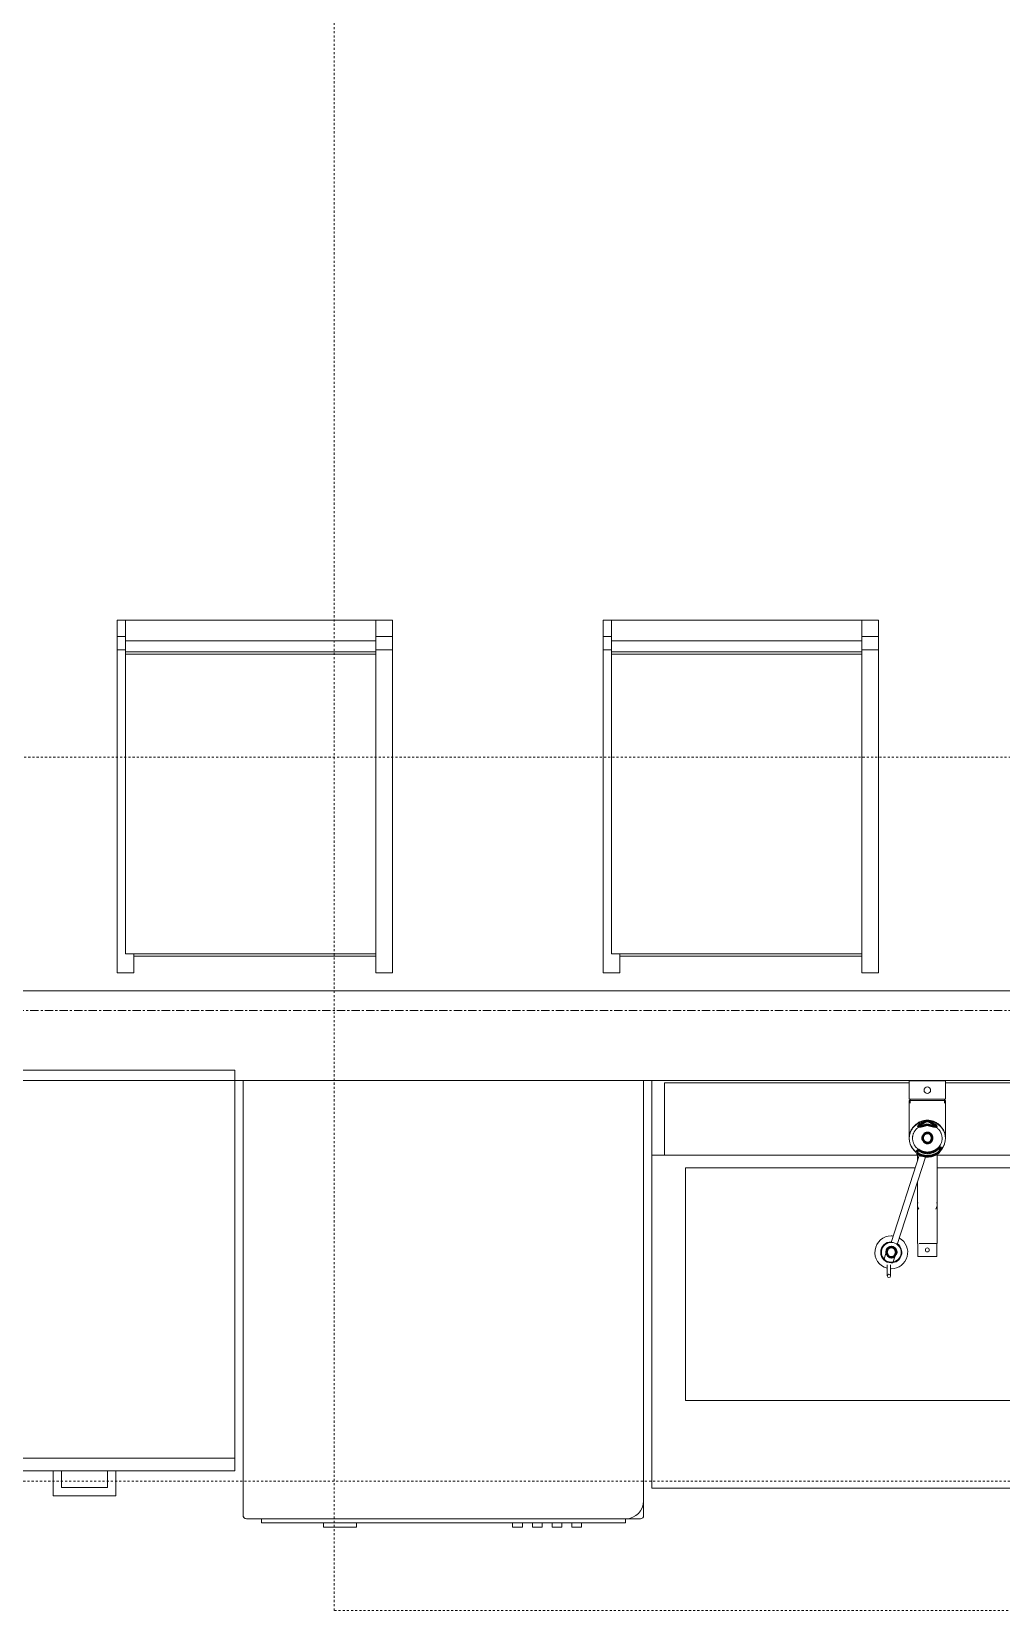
# Model space of a CAD drawing. Header units: inches. Extents: x -4217 to -1814, y 9706 to 12425.
# Drawn here: x -2750.9 to -2692.8, y 11811.2 to 11905.8 of the extents above; entities that cross this region are included whole.
import ezdxf

# ---------------------------------------------------------------- set-up
doc = ezdxf.new("R2010")
doc.units = ezdxf.units.IN
doc.header["$MEASUREMENT"] = 0
for name, pattern in [('Aligning Line 1_8_', [0.25, 0.125, -0.125]), ('Dash', [0.25, 0.125, -0.125]), ('Grid Line 1_2_', [0.875, 0.5, -0.125, 0.125, -0.125])]:
    doc.linetypes.add(name, pattern=pattern)
for name, color, linetype, lineweight in [('A-GENM-2', 250, 'Continuous', 9), ('A-GENM-3', 10, 'Continuous', 50), ('A-WALL-4', 50, 'Continuous', 13), ('G-ANNO-SYMB-1', 147, 'Aligning Line 1_8_', 9), ('I-FURN-1', 250, 'Continuous', 9), ('P-SANR-FIXT-2', 250, 'Continuous', 9), ('Q-CASE-3', 250, 'Continuous', 9), ('Q-CASE-HDLN-1', 250, 'Dash', 9), ('Q-SPCQ-1', 250, 'Continuous', 9), ('S-GRID-1', 1, 'Grid Line 1_2_', 9)]:
    doc.layers.add(name, color=color, linetype=linetype, lineweight=lineweight)

msp = doc.modelspace()

# ---------------------------------------------------------------- linework, layer by layer
at = {"layer": 'A-GENM-2'}
for p, q in [((-2698.28141, 11842.97616), (-2698.28141, 11841.87322)), ((-2698.28141, 11842.97616), (-2696.11606, 11842.97616)), ((-2696.11606, 11841.87322), (-2696.11606, 11842.97616)), ((-2696.11606, 11841.87322), (-2698.28141, 11841.87322)), ((-2698.28141, 11841.79506), (-2698.28141, 11839.53128)), ((-2698.28141, 11841.79506), (-2696.11606, 11841.79506)), ((-2698.22236, 11841.87322), (-2698.22236, 11841.63272)), ((-2696.17511, 11841.63272), (-2696.17511, 11841.87322)), ((-2696.11606, 11839.53128), (-2696.11606, 11841.79506)), ((-2697.66078, 11838.56081), (-2699.37397, 11833.28816)), ((-2697.78929, 11838.63142), (-2697.78929, 11838.16531)), ((-2696.60819, 11833.23207), (-2696.60819, 11838.63142)), ((-2699.00021, 11833.16442), (-2697.27981, 11838.45928)), ((-2697.78929, 11836.89951), (-2697.78929, 11833.23207)), ((-2697.78929, 11835.55648), (-2697.78929, 11834.63935)), ((-2696.60819, 11834.63935), (-2696.60819, 11835.55648)), ((-2697.76917, 11833.23207), (-2697.78929, 11833.23207)), ((-2697.7696, 11833.23207), (-2697.7696, 11832.44467)), ((-2697.61632, 11833.23207), (-2697.69555, 11833.23207)), ((-2697.49401, 11833.23207), (-2697.60369, 11833.23207)), ((-2697.35158, 11833.23207), (-2697.48471, 11833.23207)), ((-2697.48417, 11833.23207), (-2697.35182, 11833.23207)), ((-2697.05087, 11833.23207), (-2697.3466, 11833.23207)), ((-2697.34649, 11833.23207), (-2697.05099, 11833.23207)), ((-2696.91276, 11833.23207), (-2697.04589, 11833.23207)), ((-2697.04565, 11833.23207), (-2696.9133, 11833.23207)), ((-2696.79378, 11833.23207), (-2696.90346, 11833.23207)), ((-2696.70192, 11833.23207), (-2696.78115, 11833.23207)), ((-2696.60819, 11833.23207), (-2696.6873, 11833.23207)), ((-2696.62787, 11832.44467), (-2696.62787, 11833.23207)), ((-2699.79093, 11832.29778), (-2699.65864, 11832.71693)), ((-2699.65864, 11832.71693), (-2699.60673, 11832.70054)), ((-2699.59669, 11831.95269), (-2699.59669, 11831.28756)), ((-2699.39984, 11831.28756), (-2699.39984, 11831.95269)), ((-2699.1085, 11832.5433), (-2699.24188, 11832.12067)), ((-2696.62787, 11832.44467), (-2697.7696, 11832.44467))]:
    msp.add_line(p, q, dxfattribs=at)
at = {"layer": 'A-GENM-2', "flags": 128}
for points in [[(-2697.19874, 11840.56033), (-2697.24182, 11840.55952), (-2697.28483, 11840.55708), (-2697.32771, 11840.55301), (-2697.37039, 11840.54732), (-2697.4128, 11840.54002), (-2697.45488, 11840.53113), (-2697.49656, 11840.52064), (-2697.53778, 11840.50859), (-2697.57846, 11840.49498), (-2697.61856, 11840.47984), (-2697.65799, 11840.46319), (-2697.69671, 11840.44505), (-2697.73465, 11840.42545), (-2697.77175, 11840.40443), (-2697.80795, 11840.382), (-2697.84319, 11840.35822), (-2697.87741, 11840.3331), (-2697.91057, 11840.30669), (-2697.9426, 11840.27904), (-2697.97345, 11840.25018), (-2698.00308, 11840.22016), (-2698.03144, 11840.18902), (-2698.05847, 11840.15681), (-2698.08413, 11840.12358), (-2698.10838, 11840.0894), (-2698.13118, 11840.0543), (-2698.15249, 11840.01834), (-2698.17227, 11839.98159), (-2698.1905, 11839.9441), (-2698.20713, 11839.90593), (-2698.22214, 11839.86715), (-2698.2355, 11839.82781), (-2698.2472, 11839.78798), (-2698.2572, 11839.74773), (-2698.26549, 11839.70712), (-2698.27207, 11839.66622), (-2698.27691, 11839.6251), (-2698.28, 11839.58382), (-2698.28135, 11839.54245), (-2698.28141, 11839.53128)], [(-2697.19874, 11840.61396), (-2697.24203, 11840.61309), (-2697.28526, 11840.61049), (-2697.32835, 11840.60617), (-2697.37123, 11840.60013), (-2697.41383, 11840.59238), (-2697.45609, 11840.58293), (-2697.49794, 11840.57179), (-2697.53931, 11840.559), (-2697.58014, 11840.54455), (-2697.62035, 11840.52849), (-2697.65989, 11840.51083), (-2697.69869, 11840.49161), (-2697.7367, 11840.47085), (-2697.77384, 11840.44858), (-2697.81006, 11840.42485), (-2697.84531, 11840.39969), (-2697.87952, 11840.37314), (-2697.91264, 11840.34524), (-2697.94462, 11840.31604), (-2697.9754, 11840.28559), (-2698.00494, 11840.25393), (-2698.0332, 11840.22111), (-2698.06012, 11840.18719), (-2698.08566, 11840.15222), (-2698.10978, 11840.11625), (-2698.13244, 11840.07935), (-2698.15361, 11840.04158), (-2698.17325, 11840.00298), (-2698.19134, 11839.96364), (-2698.20783, 11839.9236), (-2698.22272, 11839.88293), (-2698.23596, 11839.8417)], [(-2697.84531, 11840.39969), (-2697.87952, 11840.37314), (-2697.91264, 11840.34524), (-2697.94462, 11840.31604), (-2697.9754, 11840.28559), (-2698.00494, 11840.25393), (-2698.0332, 11840.22111), (-2698.06012, 11840.18719), (-2698.08566, 11840.15222), (-2698.10978, 11840.11625), (-2698.13244, 11840.07935), (-2698.15361, 11840.04158), (-2698.17325, 11840.00298), (-2698.19134, 11839.96364), (-2698.20783, 11839.9236)], [(-2697.84531, 11840.39969), (-2697.87952, 11840.37314), (-2697.91264, 11840.34524), (-2697.94462, 11840.31604), (-2697.9754, 11840.28559), (-2698.00494, 11840.25393), (-2698.0332, 11840.22111), (-2698.06012, 11840.18719), (-2698.08566, 11840.15222), (-2698.10978, 11840.11625), (-2698.13244, 11840.07935), (-2698.15361, 11840.04158), (-2698.17325, 11840.00298), (-2698.19134, 11839.96364), (-2698.20783, 11839.9236)], [(-2697.84531, 11840.39969), (-2697.87952, 11840.37314), (-2697.91264, 11840.34524), (-2697.94462, 11840.31604), (-2697.9754, 11840.28559), (-2698.00494, 11840.25393), (-2698.0332, 11840.22111), (-2698.06012, 11840.18719), (-2698.08566, 11840.15222), (-2698.10978, 11840.11625), (-2698.13244, 11840.07935), (-2698.15361, 11840.04158), (-2698.17325, 11840.00298), (-2698.19134, 11839.96364), (-2698.20783, 11839.9236)], [(-2697.84531, 11840.39969), (-2697.87952, 11840.37314), (-2697.91264, 11840.34524), (-2697.94462, 11840.31604), (-2697.9754, 11840.28559), (-2698.00494, 11840.25393), (-2698.0332, 11840.22111), (-2698.06012, 11840.18719), (-2698.08566, 11840.15222), (-2698.10978, 11840.11625), (-2698.13244, 11840.07935), (-2698.15361, 11840.04158), (-2698.17325, 11840.00298), (-2698.19134, 11839.96364), (-2698.20783, 11839.9236)], [(-2697.84531, 11840.39969), (-2697.87952, 11840.37314), (-2697.91264, 11840.34524), (-2697.94462, 11840.31604), (-2697.9754, 11840.28559), (-2698.00494, 11840.25393), (-2698.0332, 11840.22111), (-2698.06012, 11840.18719), (-2698.08566, 11840.15222), (-2698.10978, 11840.11625), (-2698.13244, 11840.07935), (-2698.15361, 11840.04158), (-2698.17325, 11840.00298), (-2698.19134, 11839.96364), (-2698.20783, 11839.9236)], [(-2697.19874, 11840.61396), (-2697.24203, 11840.61309), (-2697.28526, 11840.61049), (-2697.32835, 11840.60617), (-2697.37123, 11840.60013), (-2697.41383, 11840.59238), (-2697.45609, 11840.58293), (-2697.49794, 11840.57179), (-2697.53931, 11840.559), (-2697.58014, 11840.54455), (-2697.62035, 11840.52849), (-2697.65989, 11840.51083), (-2697.69869, 11840.49161), (-2697.7367, 11840.47085), (-2697.77384, 11840.44858), (-2697.81006, 11840.42485)], [(-2697.19874, 11840.61396), (-2697.24203, 11840.61309), (-2697.28526, 11840.61049), (-2697.32835, 11840.60617), (-2697.37123, 11840.60013), (-2697.41383, 11840.59238), (-2697.45609, 11840.58293), (-2697.49794, 11840.57179), (-2697.53931, 11840.559), (-2697.58014, 11840.54455), (-2697.62035, 11840.52849), (-2697.65989, 11840.51083), (-2697.69869, 11840.49161), (-2697.7367, 11840.47085), (-2697.77384, 11840.44858), (-2697.81006, 11840.42485)], [(-2697.19874, 11840.61396), (-2697.24203, 11840.61309), (-2697.28526, 11840.61049), (-2697.32835, 11840.60617), (-2697.37123, 11840.60013), (-2697.41383, 11840.59238), (-2697.45609, 11840.58293), (-2697.49794, 11840.57179), (-2697.53931, 11840.559), (-2697.58014, 11840.54455), (-2697.62035, 11840.52849), (-2697.65989, 11840.51083), (-2697.69869, 11840.49161), (-2697.7367, 11840.47085), (-2697.77384, 11840.44858), (-2697.81006, 11840.42485)], [(-2697.19874, 11840.61396), (-2697.24203, 11840.61309), (-2697.28526, 11840.61049), (-2697.32835, 11840.60617), (-2697.37123, 11840.60013), (-2697.41383, 11840.59238), (-2697.45609, 11840.58293), (-2697.49794, 11840.57179), (-2697.53931, 11840.559), (-2697.58014, 11840.54455), (-2697.62035, 11840.52849), (-2697.65989, 11840.51083), (-2697.69869, 11840.49161), (-2697.7367, 11840.47085), (-2697.77384, 11840.44858), (-2697.81006, 11840.42485)], [(-2697.19874, 11840.61396), (-2697.24203, 11840.61309), (-2697.28526, 11840.61049), (-2697.32835, 11840.60617), (-2697.37123, 11840.60013), (-2697.41383, 11840.59238), (-2697.45609, 11840.58293), (-2697.49794, 11840.57179), (-2697.53931, 11840.559), (-2697.58014, 11840.54455), (-2697.62035, 11840.52849), (-2697.65989, 11840.51083), (-2697.69869, 11840.49161), (-2697.7367, 11840.47085), (-2697.77384, 11840.44858), (-2697.81006, 11840.42485)], [(-2696.1674, 11839.86074), (-2696.1814, 11839.90172), (-2696.19703, 11839.9421), (-2696.21426, 11839.98183), (-2696.23307, 11840.02084), (-2696.25342, 11840.05907), (-2696.27528, 11840.09645), (-2696.29862, 11840.13292), (-2696.3234, 11840.16844), (-2696.34958, 11840.20293), (-2696.37711, 11840.23635), (-2696.40597, 11840.26864), (-2696.43609, 11840.29976), (-2696.46743, 11840.32964), (-2696.49994, 11840.35825), (-2696.53357, 11840.38553), (-2696.56826, 11840.41144), (-2696.60396, 11840.43595), (-2696.64062, 11840.45901), (-2696.67816, 11840.48059), (-2696.71654, 11840.50065), (-2696.75569, 11840.51916), (-2696.79555, 11840.53608), (-2696.83605, 11840.5514), (-2696.87714, 11840.56509), (-2696.91874, 11840.57712), (-2696.96078, 11840.58748), (-2697.00321, 11840.59616), (-2697.04595, 11840.60312), (-2697.08893, 11840.60837), (-2697.13209, 11840.6119), (-2697.17536, 11840.6137), (-2697.19874, 11840.61396)], [(-2696.56826, 11840.41144), (-2696.60396, 11840.43595), (-2696.64062, 11840.45901), (-2696.67816, 11840.48059), (-2696.71654, 11840.50065), (-2696.75569, 11840.51916), (-2696.79555, 11840.53608), (-2696.83605, 11840.5514), (-2696.87714, 11840.56509), (-2696.91874, 11840.57712), (-2696.96078, 11840.58748), (-2697.00321, 11840.59616), (-2697.04595, 11840.60312), (-2697.08893, 11840.60837), (-2697.13209, 11840.6119), (-2697.17536, 11840.6137), (-2697.19874, 11840.61396)], [(-2696.56826, 11840.41144), (-2696.60396, 11840.43595), (-2696.64062, 11840.45901), (-2696.67816, 11840.48059), (-2696.71654, 11840.50065), (-2696.75569, 11840.51916), (-2696.79555, 11840.53608), (-2696.83605, 11840.5514), (-2696.87714, 11840.56509), (-2696.91874, 11840.57712), (-2696.96078, 11840.58748), (-2697.00321, 11840.59616), (-2697.04595, 11840.60312), (-2697.08893, 11840.60837), (-2697.13209, 11840.6119), (-2697.17536, 11840.6137), (-2697.19874, 11840.61396)], [(-2696.56826, 11840.41144), (-2696.60396, 11840.43595), (-2696.64062, 11840.45901), (-2696.67816, 11840.48059), (-2696.71654, 11840.50065), (-2696.75569, 11840.51916), (-2696.79555, 11840.53608), (-2696.83605, 11840.5514), (-2696.87714, 11840.56509), (-2696.91874, 11840.57712), (-2696.96078, 11840.58748), (-2697.00321, 11840.59616), (-2697.04595, 11840.60312), (-2697.08893, 11840.60837), (-2697.13209, 11840.6119), (-2697.17536, 11840.6137), (-2697.19874, 11840.61396)], [(-2696.56826, 11840.41144), (-2696.60396, 11840.43595), (-2696.64062, 11840.45901), (-2696.67816, 11840.48059), (-2696.71654, 11840.50065), (-2696.75569, 11840.51916), (-2696.79555, 11840.53608), (-2696.83605, 11840.5514), (-2696.87714, 11840.56509), (-2696.91874, 11840.57712), (-2696.96078, 11840.58748), (-2697.00321, 11840.59616), (-2697.04595, 11840.60312), (-2697.08893, 11840.60837), (-2697.13209, 11840.6119), (-2697.17536, 11840.6137), (-2697.19874, 11840.61396)], [(-2696.56826, 11840.41144), (-2696.60396, 11840.43595), (-2696.64062, 11840.45901), (-2696.67816, 11840.48059), (-2696.71654, 11840.50065), (-2696.75569, 11840.51916), (-2696.79555, 11840.53608), (-2696.83605, 11840.5514), (-2696.87714, 11840.56509), (-2696.91874, 11840.57712), (-2696.96078, 11840.58748), (-2697.00321, 11840.59616), (-2697.04595, 11840.60312), (-2697.08893, 11840.60837), (-2697.13209, 11840.6119), (-2697.17536, 11840.6137), (-2697.19874, 11840.61396)], [(-2696.11606, 11839.53128), (-2696.11693, 11839.57266), (-2696.11956, 11839.61397), (-2696.12393, 11839.65514), (-2696.13003, 11839.69611), (-2696.13787, 11839.7368), (-2696.14741, 11839.77715), (-2696.15865, 11839.8171), (-2696.17156, 11839.85658), (-2696.18613, 11839.89552), (-2696.20233, 11839.93386), (-2696.22013, 11839.97154), (-2696.23949, 11840.0085), (-2696.26039, 11840.04467), (-2696.28279, 11840.08001), (-2696.30666, 11840.11445), (-2696.33194, 11840.14794), (-2696.35861, 11840.18043), (-2696.38661, 11840.21186), (-2696.4159, 11840.24219), (-2696.44643, 11840.27137), (-2696.47815, 11840.29935), (-2696.51101, 11840.3261), (-2696.54495, 11840.35157), (-2696.57992, 11840.37572), (-2696.61586, 11840.39851), (-2696.65272, 11840.41992), (-2696.69044, 11840.4399), (-2696.72896, 11840.45844), (-2696.7682, 11840.47549), (-2696.80813, 11840.49104), (-2696.84866, 11840.50507), (-2696.88974, 11840.51754), (-2696.9313, 11840.52845), (-2696.97328, 11840.53778), (-2697.0156, 11840.54551), (-2697.05822, 11840.55163), (-2697.10105, 11840.55614), (-2697.14404, 11840.55902), (-2697.18711, 11840.56027), (-2697.19874, 11840.56033)], [(-2696.1814, 11839.90172), (-2696.19703, 11839.9421), (-2696.21426, 11839.98183), (-2696.23307, 11840.02084), (-2696.25342, 11840.05907), (-2696.27528, 11840.09645), (-2696.29862, 11840.13292), (-2696.3234, 11840.16844), (-2696.34958, 11840.20293), (-2696.37711, 11840.23635), (-2696.40597, 11840.26864), (-2696.43609, 11840.29976), (-2696.46743, 11840.32964), (-2696.49994, 11840.35825), (-2696.53357, 11840.38553)], [(-2696.1814, 11839.90172), (-2696.19703, 11839.9421), (-2696.21426, 11839.98183), (-2696.23307, 11840.02084), (-2696.25342, 11840.05907), (-2696.27528, 11840.09645), (-2696.29862, 11840.13292), (-2696.3234, 11840.16844), (-2696.34958, 11840.20293), (-2696.37711, 11840.23635), (-2696.40597, 11840.26864), (-2696.43609, 11840.29976), (-2696.46743, 11840.32964), (-2696.49994, 11840.35825), (-2696.53357, 11840.38553)], [(-2696.1814, 11839.90172), (-2696.19703, 11839.9421), (-2696.21426, 11839.98183), (-2696.23307, 11840.02084), (-2696.25342, 11840.05907), (-2696.27528, 11840.09645), (-2696.29862, 11840.13292), (-2696.3234, 11840.16844), (-2696.34958, 11840.20293), (-2696.37711, 11840.23635), (-2696.40597, 11840.26864), (-2696.43609, 11840.29976), (-2696.46743, 11840.32964), (-2696.49994, 11840.35825), (-2696.53357, 11840.38553)], [(-2696.1814, 11839.90172), (-2696.19703, 11839.9421), (-2696.21426, 11839.98183), (-2696.23307, 11840.02084), (-2696.25342, 11840.05907), (-2696.27528, 11840.09645), (-2696.29862, 11840.13292), (-2696.3234, 11840.16844), (-2696.34958, 11840.20293), (-2696.37711, 11840.23635), (-2696.40597, 11840.26864), (-2696.43609, 11840.29976), (-2696.46743, 11840.32964), (-2696.49994, 11840.35825), (-2696.53357, 11840.38553)], [(-2696.1814, 11839.90172), (-2696.19703, 11839.9421), (-2696.21426, 11839.98183), (-2696.23307, 11840.02084), (-2696.25342, 11840.05907), (-2696.27528, 11840.09645), (-2696.29862, 11840.13292), (-2696.3234, 11840.16844), (-2696.34958, 11840.20293), (-2696.37711, 11840.23635), (-2696.40597, 11840.26864), (-2696.43609, 11840.29976), (-2696.46743, 11840.32964), (-2696.49994, 11840.35825), (-2696.53357, 11840.38553)], [(-2698.28141, 11839.53128), (-2698.28054, 11839.4899), (-2698.27791, 11839.44859), (-2698.27355, 11839.40742), (-2698.26744, 11839.36645), (-2698.25961, 11839.32576), (-2698.25006, 11839.28541), (-2698.23882, 11839.24546), (-2698.22591, 11839.20598), (-2698.21134, 11839.16704), (-2698.19514, 11839.1287), (-2698.17735, 11839.09102), (-2698.15798, 11839.05406), (-2698.13708, 11839.01789), (-2698.11468, 11838.98255), (-2698.09082, 11838.94811), (-2698.06553, 11838.91462), (-2698.03886, 11838.88213), (-2698.01086, 11838.8507), (-2697.98157, 11838.82037), (-2697.95104, 11838.79119), (-2697.91932, 11838.76321), (-2697.88647, 11838.73646), (-2697.85253, 11838.71099), (-2697.81755, 11838.68684)], [(-2698.24754, 11839.79997), (-2698.25745, 11839.75782), (-2698.26566, 11839.7153), (-2698.27217, 11839.67249), (-2698.27695, 11839.62945), (-2698.28002, 11839.58625), (-2698.28135, 11839.54297), (-2698.28095, 11839.49967), (-2698.27882, 11839.45641), (-2698.27496, 11839.41328), (-2698.26939, 11839.37034), (-2698.26209, 11839.32765), (-2698.2531, 11839.28529), (-2698.24242, 11839.24333), (-2698.23007, 11839.20182), (-2698.21607, 11839.16084), (-2698.20044, 11839.12046), (-2698.18321, 11839.08073), (-2698.16441, 11839.04172), (-2698.14406, 11839.00349), (-2698.1222, 11838.96611), (-2698.09886, 11838.92964), (-2698.07408, 11838.89412), (-2698.0479, 11838.85963), (-2698.02036, 11838.82621), (-2697.99151, 11838.79392), (-2697.96139, 11838.7628), (-2697.93005, 11838.73292), (-2697.89753, 11838.70431), (-2697.86391, 11838.67703)], [(-2698.24754, 11839.79997), (-2698.25745, 11839.75782), (-2698.26566, 11839.7153), (-2698.27217, 11839.67249), (-2698.27695, 11839.62945), (-2698.28002, 11839.58625), (-2698.28135, 11839.54297), (-2698.28095, 11839.49967), (-2698.27882, 11839.45641), (-2698.27496, 11839.41328), (-2698.26939, 11839.37034), (-2698.26209, 11839.32765), (-2698.2531, 11839.28529), (-2698.24242, 11839.24333), (-2698.23007, 11839.20182)], [(-2698.24754, 11839.79997), (-2698.25745, 11839.75782), (-2698.26566, 11839.7153), (-2698.27217, 11839.67249), (-2698.27695, 11839.62945), (-2698.28002, 11839.58625), (-2698.28135, 11839.54297), (-2698.28095, 11839.49967), (-2698.27882, 11839.45641), (-2698.27496, 11839.41328), (-2698.26939, 11839.37034), (-2698.26209, 11839.32765), (-2698.2531, 11839.28529), (-2698.24242, 11839.24333), (-2698.23007, 11839.20182)], [(-2698.24754, 11839.79997), (-2698.25745, 11839.75782), (-2698.26566, 11839.7153), (-2698.27217, 11839.67249), (-2698.27695, 11839.62945), (-2698.28002, 11839.58625), (-2698.28135, 11839.54297), (-2698.28095, 11839.49967), (-2698.27882, 11839.45641), (-2698.27496, 11839.41328), (-2698.26939, 11839.37034), (-2698.26209, 11839.32765), (-2698.2531, 11839.28529), (-2698.24242, 11839.24333), (-2698.23007, 11839.20182)], [(-2698.24754, 11839.79997), (-2698.25745, 11839.75782), (-2698.26566, 11839.7153), (-2698.27217, 11839.67249), (-2698.27695, 11839.62945), (-2698.28002, 11839.58625), (-2698.28135, 11839.54297), (-2698.28095, 11839.49967), (-2698.27882, 11839.45641), (-2698.27496, 11839.41328), (-2698.26939, 11839.37034), (-2698.26209, 11839.32765), (-2698.2531, 11839.28529), (-2698.24242, 11839.24333), (-2698.23007, 11839.20182)], [(-2698.24754, 11839.79997), (-2698.25745, 11839.75782), (-2698.26566, 11839.7153), (-2698.27217, 11839.67249), (-2698.27695, 11839.62945), (-2698.28002, 11839.58625), (-2698.28135, 11839.54297), (-2698.28095, 11839.49967), (-2698.27882, 11839.45641), (-2698.27496, 11839.41328), (-2698.26939, 11839.37034), (-2698.26209, 11839.32765), (-2698.2531, 11839.28529), (-2698.24242, 11839.24333), (-2698.23007, 11839.20182)], [(-2698.08456, 11839.53128), (-2698.08386, 11839.56433), (-2698.08177, 11839.59734), (-2698.07828, 11839.63024), (-2698.07339, 11839.66299), (-2698.06713, 11839.69553), (-2698.05949, 11839.72783), (-2698.05049, 11839.75983), (-2698.04014, 11839.79147), (-2698.02845, 11839.82271), (-2698.01544, 11839.85351), (-2698.00113, 11839.8838), (-2697.98554, 11839.91355), (-2697.9687, 11839.94271), (-2697.95062, 11839.97122), (-2697.93133, 11839.99906), (-2697.91087, 11840.02616), (-2697.88926, 11840.05248), (-2697.86654, 11840.07799), (-2697.84274, 11840.10263), (-2697.8179, 11840.12638), (-2697.79205, 11840.14918), (-2697.76524, 11840.171), (-2697.73751, 11840.19181), (-2697.7089, 11840.21157), (-2697.67945, 11840.23024), (-2697.64922, 11840.2478), (-2697.61825, 11840.26421), (-2697.5866, 11840.27944), (-2697.55431, 11840.29347), (-2697.52143, 11840.30628), (-2697.48802, 11840.31784), (-2697.45414, 11840.32813), (-2697.41983, 11840.33714), (-2697.38516, 11840.34484), (-2697.35019, 11840.35123), (-2697.31496, 11840.35629), (-2697.27954, 11840.36001), (-2697.24399, 11840.3624), (-2697.20836, 11840.36343), (-2697.19874, 11840.36348)], [(-2697.19874, 11838.69908), (-2697.23437, 11838.69975), (-2697.26995, 11838.70177), (-2697.30541, 11838.70514), (-2697.3407, 11838.70984), (-2697.37575, 11838.71587), (-2697.41051, 11838.72322), (-2697.44492, 11838.73187), (-2697.47892, 11838.74182), (-2697.51246, 11838.75304), (-2697.54549, 11838.76551), (-2697.57794, 11838.77921), (-2697.60978, 11838.79412), (-2697.64093, 11838.81022), (-2697.67137, 11838.82747), (-2697.70103, 11838.84584), (-2697.72987, 11838.86531), (-2697.75784, 11838.88584), (-2697.78491, 11838.90739), (-2697.81102, 11838.92993), (-2697.83614, 11838.95343), (-2697.86022, 11838.97784), (-2697.88324, 11839.00311), (-2697.90515, 11839.02922), (-2697.92593, 11839.05612), (-2697.94553, 11839.08375), (-2697.96394, 11839.11209), (-2697.98112, 11839.14108), (-2697.99705, 11839.17067), (-2698.01171, 11839.20083), (-2698.02507, 11839.23149), (-2698.03711, 11839.26262), (-2698.04783, 11839.29416), (-2698.0572, 11839.32606), (-2698.0652, 11839.35828), (-2698.07184, 11839.39077), (-2698.0771, 11839.42347), (-2698.08096, 11839.45633), (-2698.08344, 11839.48931), (-2698.08451, 11839.52236), (-2698.08456, 11839.53128)], [(-2697.19874, 11840.36348), (-2697.1631, 11840.36281), (-2697.12752, 11840.36079), (-2697.09206, 11840.35742), (-2697.05677, 11840.35272), (-2697.02172, 11840.34669), (-2696.98697, 11840.33934), (-2696.95256, 11840.33069), (-2696.91855, 11840.32074), (-2696.88501, 11840.30952), (-2696.85199, 11840.29705), (-2696.81953, 11840.28335), (-2696.7877, 11840.26844), (-2696.75654, 11840.25234), (-2696.72611, 11840.23509), (-2696.69644, 11840.21672), (-2696.6676, 11840.19725), (-2696.63963, 11840.17672), (-2696.61257, 11840.15517), (-2696.58645, 11840.13263), (-2696.56134, 11840.10913), (-2696.53725, 11840.08472), (-2696.51423, 11840.05945), (-2696.49232, 11840.03334), (-2696.47155, 11840.00644), (-2696.45194, 11839.97881), (-2696.43354, 11839.95047), (-2696.41635, 11839.92148), (-2696.40042, 11839.89189), (-2696.38577, 11839.86173), (-2696.37241, 11839.83107), (-2696.36036, 11839.79994), (-2696.34964, 11839.7684), (-2696.34028, 11839.7365), (-2696.33227, 11839.70428), (-2696.32563, 11839.67179), (-2696.32038, 11839.63909), (-2696.31651, 11839.60623), (-2696.31404, 11839.57325), (-2696.31296, 11839.5402), (-2696.31291, 11839.53128)], [(-2696.31291, 11839.53128), (-2696.31361, 11839.49823), (-2696.31571, 11839.46522), (-2696.3192, 11839.43232), (-2696.32408, 11839.39957), (-2696.33034, 11839.36703), (-2696.33798, 11839.33473), (-2696.34698, 11839.30273), (-2696.35734, 11839.27109), (-2696.36902, 11839.23985), (-2696.38203, 11839.20905), (-2696.39634, 11839.17876), (-2696.41193, 11839.14901), (-2696.42878, 11839.11985), (-2696.44685, 11839.09134), (-2696.46614, 11839.0635), (-2696.4866, 11839.0364), (-2696.50821, 11839.01008), (-2696.53093, 11838.98457), (-2696.55473, 11838.95993), (-2696.57957, 11838.93618), (-2696.60542, 11838.91338), (-2696.63223, 11838.89156), (-2696.65997, 11838.87075), (-2696.68858, 11838.85099), (-2696.71802, 11838.83232), (-2696.74825, 11838.81476), (-2696.77922, 11838.79835), (-2696.81088, 11838.78312), (-2696.84317, 11838.76909), (-2696.87604, 11838.75628), (-2696.90945, 11838.74472), (-2696.94334, 11838.73443), (-2696.97764, 11838.72542), (-2697.01231, 11838.71772), (-2697.04729, 11838.71133), (-2697.08252, 11838.70627), (-2697.11793, 11838.70255), (-2697.15349, 11838.70016), (-2697.18912, 11838.69913), (-2697.19874, 11838.69908)], [(-2696.39439, 11838.8424), (-2696.36604, 11838.87354), (-2696.33901, 11838.90575), (-2696.31334, 11838.93898), (-2696.28909, 11838.97316), (-2696.26629, 11839.00826), (-2696.24498, 11839.04422), (-2696.2252, 11839.08097), (-2696.20698, 11839.11846), (-2696.19035, 11839.15663), (-2696.17533, 11839.19541), (-2696.16197, 11839.23475), (-2696.15028, 11839.27458), (-2696.14027, 11839.31483), (-2696.13198, 11839.35544), (-2696.12541, 11839.39634), (-2696.12057, 11839.43746), (-2696.11747, 11839.47874), (-2696.11612, 11839.52011), (-2696.11606, 11839.53128)], [(-2696.17476, 11839.17963), (-2696.16151, 11839.22086), (-2696.14993, 11839.26259), (-2696.14003, 11839.30474), (-2696.13181, 11839.34726), (-2696.12531, 11839.39007), (-2696.12052, 11839.43311), (-2696.11746, 11839.47631), (-2696.11612, 11839.51959), (-2696.11652, 11839.56289), (-2696.11865, 11839.60615), (-2696.12251, 11839.64928), (-2696.12809, 11839.69222), (-2696.13538, 11839.73491), (-2696.14437, 11839.77727), (-2696.15505, 11839.81923)], [(-2696.16151, 11839.22086), (-2696.14993, 11839.26259), (-2696.14003, 11839.30474), (-2696.13181, 11839.34726), (-2696.12531, 11839.39007), (-2696.12052, 11839.43311), (-2696.11746, 11839.47631), (-2696.11612, 11839.51959), (-2696.11652, 11839.56289), (-2696.11865, 11839.60615), (-2696.12251, 11839.64928), (-2696.12809, 11839.69222), (-2696.13538, 11839.73491), (-2696.14437, 11839.77727), (-2696.15505, 11839.81923)], [(-2696.16151, 11839.22086), (-2696.14993, 11839.26259), (-2696.14003, 11839.30474), (-2696.13181, 11839.34726), (-2696.12531, 11839.39007), (-2696.12052, 11839.43311), (-2696.11746, 11839.47631), (-2696.11612, 11839.51959), (-2696.11652, 11839.56289), (-2696.11865, 11839.60615), (-2696.12251, 11839.64928), (-2696.12809, 11839.69222), (-2696.13538, 11839.73491), (-2696.14437, 11839.77727), (-2696.15505, 11839.81923)], [(-2696.16151, 11839.22086), (-2696.14993, 11839.26259), (-2696.14003, 11839.30474), (-2696.13181, 11839.34726), (-2696.12531, 11839.39007), (-2696.12052, 11839.43311), (-2696.11746, 11839.47631), (-2696.11612, 11839.51959), (-2696.11652, 11839.56289), (-2696.11865, 11839.60615), (-2696.12251, 11839.64928), (-2696.12809, 11839.69222), (-2696.13538, 11839.73491), (-2696.14437, 11839.77727), (-2696.15505, 11839.81923)], [(-2696.16151, 11839.22086), (-2696.14993, 11839.26259), (-2696.14003, 11839.30474), (-2696.13181, 11839.34726), (-2696.12531, 11839.39007), (-2696.12052, 11839.43311), (-2696.11746, 11839.47631), (-2696.11612, 11839.51959), (-2696.11652, 11839.56289), (-2696.11865, 11839.60615), (-2696.12251, 11839.64928), (-2696.12809, 11839.69222), (-2696.13538, 11839.73491), (-2696.14437, 11839.77727), (-2696.15505, 11839.81923)], [(-2696.16151, 11839.22086), (-2696.14993, 11839.26259), (-2696.14003, 11839.30474), (-2696.13181, 11839.34726), (-2696.12531, 11839.39007), (-2696.12052, 11839.43311), (-2696.11746, 11839.47631), (-2696.11612, 11839.51959), (-2696.11652, 11839.56289), (-2696.11865, 11839.60615), (-2696.12251, 11839.64928), (-2696.12809, 11839.69222), (-2696.13538, 11839.73491), (-2696.14437, 11839.77727), (-2696.15505, 11839.81923)], [(-2698.21607, 11839.16084), (-2698.20044, 11839.12046), (-2698.18321, 11839.08073), (-2698.16441, 11839.04172), (-2698.14406, 11839.00349), (-2698.1222, 11838.96611), (-2698.09886, 11838.92964), (-2698.07408, 11838.89412), (-2698.0479, 11838.85963), (-2698.02036, 11838.82621), (-2697.99151, 11838.79392), (-2697.96139, 11838.7628), (-2697.93005, 11838.73292), (-2697.89753, 11838.70431), (-2697.86391, 11838.67703)], [(-2698.21607, 11839.16084), (-2698.20044, 11839.12046), (-2698.18321, 11839.08073), (-2698.16441, 11839.04172), (-2698.14406, 11839.00349), (-2698.1222, 11838.96611), (-2698.09886, 11838.92964), (-2698.07408, 11838.89412), (-2698.0479, 11838.85963), (-2698.02036, 11838.82621), (-2697.99151, 11838.79392), (-2697.96139, 11838.7628), (-2697.93005, 11838.73292), (-2697.89753, 11838.70431), (-2697.86391, 11838.67703)], [(-2698.21607, 11839.16084), (-2698.20044, 11839.12046), (-2698.18321, 11839.08073), (-2698.16441, 11839.04172), (-2698.14406, 11839.00349), (-2698.1222, 11838.96611), (-2698.09886, 11838.92964), (-2698.07408, 11838.89412), (-2698.0479, 11838.85963), (-2698.02036, 11838.82621), (-2697.99151, 11838.79392), (-2697.96139, 11838.7628), (-2697.93005, 11838.73292), (-2697.89753, 11838.70431), (-2697.86391, 11838.67703)], [(-2698.21607, 11839.16084), (-2698.20044, 11839.12046), (-2698.18321, 11839.08073), (-2698.16441, 11839.04172), (-2698.14406, 11839.00349), (-2698.1222, 11838.96611), (-2698.09886, 11838.92964), (-2698.07408, 11838.89412), (-2698.0479, 11838.85963), (-2698.02036, 11838.82621), (-2697.99151, 11838.79392), (-2697.96139, 11838.7628), (-2697.93005, 11838.73292), (-2697.89753, 11838.70431), (-2697.86391, 11838.67703)], [(-2698.21607, 11839.16084), (-2698.20044, 11839.12046), (-2698.18321, 11839.08073), (-2698.16441, 11839.04172), (-2698.14406, 11839.00349), (-2698.1222, 11838.96611), (-2698.09886, 11838.92964), (-2698.07408, 11838.89412), (-2698.0479, 11838.85963), (-2698.02036, 11838.82621), (-2697.99151, 11838.79392), (-2697.96139, 11838.7628), (-2697.93005, 11838.73292), (-2697.89753, 11838.70431), (-2697.86391, 11838.67703)], [(-2697.70576, 11838.58063), (-2697.66722, 11838.56215), (-2697.62795, 11838.54514), (-2697.588, 11838.52964), (-2697.54745, 11838.51567), (-2697.50635, 11838.50324), (-2697.46478, 11838.49239), (-2697.42279, 11838.48311), (-2697.38045, 11838.47544), (-2697.33783, 11838.46937), (-2697.29499, 11838.46492), (-2697.252, 11838.46209), (-2697.20893, 11838.46089), (-2697.19874, 11838.46084)], [(-2697.19874, 11838.65769), (-2697.23437, 11838.65837), (-2697.26995, 11838.66039), (-2697.30541, 11838.66375), (-2697.3407, 11838.66845), (-2697.37575, 11838.67449), (-2697.41051, 11838.68183), (-2697.44492, 11838.69049), (-2697.47892, 11838.70043), (-2697.51246, 11838.71165), (-2697.54549, 11838.72413), (-2697.57794, 11838.73783), (-2697.60978, 11838.75274), (-2697.64093, 11838.76884), (-2697.67137, 11838.78608), (-2697.69536, 11838.80082)], [(-2697.64178, 11838.5434), (-2697.60192, 11838.52648), (-2697.56142, 11838.51116), (-2697.52034, 11838.49747), (-2697.47874, 11838.48544), (-2697.43669, 11838.47508), (-2697.39426, 11838.4664), (-2697.35152, 11838.45944), (-2697.30854, 11838.45419), (-2697.26538, 11838.45066), (-2697.22211, 11838.44886), (-2697.19874, 11838.4486)], [(-2697.64178, 11838.5434), (-2697.60192, 11838.52648), (-2697.56142, 11838.51116), (-2697.52034, 11838.49747), (-2697.47874, 11838.48544), (-2697.43669, 11838.47508), (-2697.39426, 11838.4664), (-2697.35152, 11838.45944), (-2697.30854, 11838.45419), (-2697.26538, 11838.45066), (-2697.22211, 11838.44886), (-2697.19874, 11838.4486)], [(-2697.64178, 11838.5434), (-2697.60192, 11838.52648), (-2697.56142, 11838.51116), (-2697.52034, 11838.49747), (-2697.47874, 11838.48544), (-2697.43669, 11838.47508), (-2697.39426, 11838.4664), (-2697.35152, 11838.45944), (-2697.30854, 11838.45419), (-2697.26538, 11838.45066), (-2697.22211, 11838.44886), (-2697.19874, 11838.4486)], [(-2697.64178, 11838.5434), (-2697.60192, 11838.52648), (-2697.56142, 11838.51116), (-2697.52034, 11838.49747), (-2697.47874, 11838.48544), (-2697.43669, 11838.47508), (-2697.39426, 11838.4664), (-2697.35152, 11838.45944), (-2697.30854, 11838.45419), (-2697.26538, 11838.45066), (-2697.22211, 11838.44886), (-2697.19874, 11838.4486)], [(-2697.64178, 11838.5434), (-2697.60192, 11838.52648), (-2697.56142, 11838.51116), (-2697.52034, 11838.49747), (-2697.47874, 11838.48544), (-2697.43669, 11838.47508), (-2697.39426, 11838.4664), (-2697.35152, 11838.45944), (-2697.30854, 11838.45419), (-2697.26538, 11838.45066), (-2697.22211, 11838.44886), (-2697.19874, 11838.4486)], [(-2697.64178, 11838.5434), (-2697.60192, 11838.52648), (-2697.56142, 11838.51116), (-2697.52034, 11838.49747), (-2697.47874, 11838.48544), (-2697.43669, 11838.47508), (-2697.39426, 11838.4664), (-2697.35152, 11838.45944), (-2697.30854, 11838.45419), (-2697.26538, 11838.45066), (-2697.22211, 11838.44886), (-2697.19874, 11838.4486)], [(-2696.78023, 11838.75646), (-2696.81191, 11838.74126), (-2696.84422, 11838.72727), (-2696.87712, 11838.7145), (-2696.91054, 11838.70299), (-2696.94444, 11838.69274), (-2696.97876, 11838.68377), (-2697.01344, 11838.67611), (-2697.04842, 11838.66977), (-2697.08366, 11838.66475), (-2697.11908, 11838.66107), (-2697.15464, 11838.65873), (-2697.19027, 11838.65773), (-2697.19874, 11838.65769)], [(-2697.19874, 11838.46084), (-2697.15566, 11838.46166), (-2697.11264, 11838.4641), (-2697.06976, 11838.46817), (-2697.02708, 11838.47386), (-2696.98467, 11838.48115), (-2696.94259, 11838.49005), (-2696.90091, 11838.50053), (-2696.85969, 11838.51259), (-2696.81901, 11838.5262), (-2696.77892, 11838.54134), (-2696.73948, 11838.55799), (-2696.70076, 11838.57613), (-2696.69187, 11838.58056)], [(-2697.19874, 11838.4486), (-2697.15544, 11838.44947), (-2697.11221, 11838.45207), (-2697.06913, 11838.45639), (-2697.02625, 11838.46243), (-2696.98364, 11838.47018), (-2696.94138, 11838.47963), (-2696.89953, 11838.49077), (-2696.85816, 11838.50356), (-2696.81734, 11838.51801), (-2696.77712, 11838.53407)], [(-2697.19874, 11838.4486), (-2697.15544, 11838.44947), (-2697.11221, 11838.45207), (-2697.06913, 11838.45639), (-2697.02625, 11838.46243), (-2696.98364, 11838.47018), (-2696.94138, 11838.47963), (-2696.89953, 11838.49077), (-2696.85816, 11838.50356), (-2696.81734, 11838.51801), (-2696.77712, 11838.53407)], [(-2697.19874, 11838.4486), (-2697.15544, 11838.44947), (-2697.11221, 11838.45207), (-2697.06913, 11838.45639), (-2697.02625, 11838.46243), (-2696.98364, 11838.47018), (-2696.94138, 11838.47963), (-2696.89953, 11838.49077), (-2696.85816, 11838.50356), (-2696.81734, 11838.51801), (-2696.77712, 11838.53407)], [(-2697.19874, 11838.4486), (-2697.15544, 11838.44947), (-2697.11221, 11838.45207), (-2697.06913, 11838.45639), (-2697.02625, 11838.46243), (-2696.98364, 11838.47018), (-2696.94138, 11838.47963), (-2696.89953, 11838.49077), (-2696.85816, 11838.50356), (-2696.81734, 11838.51801), (-2696.77712, 11838.53407)], [(-2697.19874, 11838.4486), (-2697.15544, 11838.44947), (-2697.11221, 11838.45207), (-2697.06913, 11838.45639), (-2697.02625, 11838.46243), (-2696.98364, 11838.47018), (-2696.94138, 11838.47963), (-2696.89953, 11838.49077), (-2696.85816, 11838.50356), (-2696.81734, 11838.51801), (-2696.77712, 11838.53407)], [(-2697.19874, 11838.4486), (-2697.15544, 11838.44947), (-2697.11221, 11838.45207), (-2697.06913, 11838.45639), (-2697.02625, 11838.46243), (-2696.98364, 11838.47018), (-2696.94138, 11838.47963), (-2696.89953, 11838.49077), (-2696.85816, 11838.50356), (-2696.81734, 11838.51801), (-2696.77712, 11838.53407)], [(-2696.73758, 11838.55173), (-2696.69878, 11838.57095), (-2696.66078, 11838.59171), (-2696.62363, 11838.61398), (-2696.58741, 11838.63771)], [(-2696.73758, 11838.55173), (-2696.69878, 11838.57095), (-2696.66078, 11838.59171), (-2696.62363, 11838.61398), (-2696.58741, 11838.63771)], [(-2696.73758, 11838.55173), (-2696.69878, 11838.57095), (-2696.66078, 11838.59171), (-2696.62363, 11838.61398), (-2696.58741, 11838.63771)], [(-2696.73758, 11838.55173), (-2696.69878, 11838.57095), (-2696.66078, 11838.59171), (-2696.62363, 11838.61398), (-2696.58741, 11838.63771)], [(-2696.73758, 11838.55173), (-2696.69878, 11838.57095), (-2696.66078, 11838.59171), (-2696.62363, 11838.61398), (-2696.58741, 11838.63771)], [(-2696.73758, 11838.55173), (-2696.69878, 11838.57095), (-2696.66078, 11838.59171), (-2696.62363, 11838.61398), (-2696.58741, 11838.63771)], [(-2696.45286, 11838.74652), (-2696.42207, 11838.77697), (-2696.39253, 11838.80863), (-2696.36428, 11838.84145), (-2696.33736, 11838.87537), (-2696.31182, 11838.91034), (-2696.2877, 11838.94631), (-2696.26503, 11838.98321), (-2696.24386, 11839.02098), (-2696.22422, 11839.05958), (-2696.20613, 11839.09892), (-2696.18964, 11839.13896)], [(-2696.45286, 11838.74652), (-2696.42207, 11838.77697), (-2696.39253, 11838.80863), (-2696.36428, 11838.84145), (-2696.33736, 11838.87537), (-2696.31182, 11838.91034), (-2696.2877, 11838.94631), (-2696.26503, 11838.98321), (-2696.24386, 11839.02098), (-2696.22422, 11839.05958), (-2696.20613, 11839.09892), (-2696.18964, 11839.13896)], [(-2696.45286, 11838.74652), (-2696.42207, 11838.77697), (-2696.39253, 11838.80863), (-2696.36428, 11838.84145), (-2696.33736, 11838.87537), (-2696.31182, 11838.91034), (-2696.2877, 11838.94631), (-2696.26503, 11838.98321), (-2696.24386, 11839.02098), (-2696.22422, 11839.05958), (-2696.20613, 11839.09892), (-2696.18964, 11839.13896)], [(-2696.45286, 11838.74652), (-2696.42207, 11838.77697), (-2696.39253, 11838.80863), (-2696.36428, 11838.84145), (-2696.33736, 11838.87537), (-2696.31182, 11838.91034), (-2696.2877, 11838.94631), (-2696.26503, 11838.98321), (-2696.24386, 11839.02098), (-2696.22422, 11839.05958), (-2696.20613, 11839.09892), (-2696.18964, 11839.13896)], [(-2696.45286, 11838.74652), (-2696.42207, 11838.77697), (-2696.39253, 11838.80863), (-2696.36428, 11838.84145), (-2696.33736, 11838.87537), (-2696.31182, 11838.91034), (-2696.2877, 11838.94631), (-2696.26503, 11838.98321), (-2696.24386, 11839.02098), (-2696.22422, 11839.05958), (-2696.20613, 11839.09892), (-2696.18964, 11839.13896)], [(-2696.45286, 11838.74652), (-2696.42207, 11838.77697), (-2696.39253, 11838.80863), (-2696.36428, 11838.84145), (-2696.33736, 11838.87537), (-2696.31182, 11838.91034), (-2696.2877, 11838.94631), (-2696.26503, 11838.98321), (-2696.24386, 11839.02098), (-2696.22422, 11839.05958), (-2696.20613, 11839.09892), (-2696.18964, 11839.13896)]]:
    msp.add_lwpolyline(points, dxfattribs=at)
at = {"layer": 'A-GENM-2'}
for centre, radius, start, end in [((-2697.19874, 11842.40971), 0.19685, 90, 270), ((-2697.19874, 11842.40971), 0.19685, 270, 90), ((-2697.19874, 11839.53128), 1.08268, 127.5889399, 160.6452492), ((-2697.19874, 11839.53128), 1.08268, 90, 124.6633147), ((-2697.19874, 11839.53128), 1.08268, 54.8142253, 90), ((-2697.19874, 11839.53128), 1.08268, 19.1524217, 52.4110601), ((-2697.19874, 11839.53128), 1.08268, 165, 195), ((-2697.19874, 11839.53128), 1.08268, 345, 15), ((-2697.19874, 11839.53128), 1.08268, 199.1524217, 232.4110601), ((-2697.19874, 11839.53128), 1.08268, 235.6183898, 270), ((-2697.19874, 11839.53128), 1.08268, 270, 304.6633147), ((-2697.19874, 11839.53128), 1.08268, 309.2199119, 340.6452492), ((-2699.35821, 11832.69965), 0.98425, 90, 255), ((-2699.35821, 11832.69965), 0.62992, 90, 270), ((-2699.35821, 11832.69965), 0.59055, 90, 222.8834648), ((-2699.35821, 11832.69965), 0.98425, 83.1291055, 90), ((-2699.35821, 11832.69965), 0.98425, 270, 60), ((-2699.35821, 11832.69965), 0.59055, 281.3602939, 90), ((-2699.35821, 11832.69965), 0.62992, 270, 54.2737778), ((-2697.19874, 11832.84184), 0.11811, 90, 270), ((-2697.19874, 11832.84184), 0.11811, 270, 90), ((-2699.35821, 11832.69965), 0.59055, 222.8834648, 270), ((-2699.35821, 11832.69965), 0.59055, 270, 281.3602939), ((-2699.35821, 11832.69965), 0.98425, 266.3754395, 270)]:
    msp.add_arc(centre, radius, start, end, dxfattribs=at)
for centre, major_axis, ratio, start_param, end_param in [((-2697.19874, 11835.55648), (-0.59055, 0), 0.90630779, 6.02138592, 6.80678408), ((-2697.19874, 11835.55648), (-0.59055, 0), 0.90630779, 2.61799388, 3.40339204), ((-2699.49827, 11831.28756), (-0.09843, 0), 0.98480775, 4.71238898, 7.85398163), ((-2699.49827, 11831.28756), (-0.09843, 0), 0.98480775, 1.57079633, 4.71238898)]:
    msp.add_ellipse(centre, major_axis=major_axis, ratio=ratio, start_param=start_param, end_param=end_param, dxfattribs=at)
at = {"layer": 'A-GENM-3'}
for centre, start, end in [((-2697.19118, 11839.55522), 54.968118, 234.968118), ((-2697.19118, 11839.55522), 234.968118, 54.968118), ((-2699.35102, 11832.71174), 90, 270), ((-2699.35102, 11832.71174), 270, 90)]:
    msp.add_arc(centre, 0.29528, start, end, dxfattribs=at)
for points in [[(-2697.27021, 11840.55274), (-2697.5956, 11840.38547), (-2697.90907, 11840.18751), (-2697.54795, 11840.2627), (-2697.19874, 11840.36858)], [(-2697.19874, 11840.55497), (-2697.21066, 11840.5551), (-2697.23451, 11840.55486), (-2697.25831, 11840.55361), (-2697.27021, 11840.55274)], [(-2697.12726, 11840.55274), (-2697.13916, 11840.55361), (-2697.16297, 11840.55486), (-2697.18681, 11840.5551), (-2697.19874, 11840.55497)], [(-2697.19874, 11840.36858), (-2696.84953, 11840.2627), (-2696.48841, 11840.18751), (-2696.80188, 11840.38547), (-2697.12726, 11840.55274)], [(-2697.19874, 11838.65022), (-2697.22797, 11838.65025), (-2697.28612, 11838.65334), (-2697.34363, 11838.66248), (-2697.37223, 11838.66855)], [(-2697.02525, 11838.66855), (-2697.05384, 11838.66248), (-2697.11135, 11838.65334), (-2697.1695, 11838.65025), (-2697.19874, 11838.65022)]]:
    msp.add_open_spline(points, degree=3, dxfattribs=at)
for points, knots in [([(-2697.37223, 11838.66855), (-2697.38825, 11838.67224), (-2697.42001, 11838.68027), (-2697.45902, 11838.69195), (-2697.48979, 11838.70227), (-2697.50885, 11838.70914), (-2697.524, 11838.71487), (-2697.5353, 11838.7193), (-2697.54561, 11838.72347), (-2697.55495, 11838.72734), (-2697.56612, 11838.73213), (-2697.58214, 11838.74086), (-2697.60302, 11838.75461), (-2697.62577, 11838.7712), (-2697.64821, 11838.78773), (-2697.67011, 11838.80262), (-2697.68769, 11838.81231), (-2697.70122, 11838.81763), (-2697.71108, 11838.82021), (-2697.71982, 11838.82108), (-2697.72749, 11838.82055), (-2697.73643, 11838.81846), (-2697.74586, 11838.81519), (-2697.75568, 11838.81022), (-2697.76662, 11838.8033), (-2697.77973, 11838.79227), (-2697.79953, 11838.76957), (-2697.82206, 11838.7317), (-2697.83772, 11838.69129), (-2697.84496, 11838.66855)], [0, 0, 0, 0, 0.08333333, 0.16666667, 0.20833333, 0.25, 0.27083333, 0.29166667, 0.3125, 0.328125, 0.34375, 0.375, 0.41666667, 0.45833333, 0.5, 0.54166667, 0.58333333, 0.60416667, 0.625, 0.64583333, 0.66145833, 0.67708333, 0.70833333, 0.72916667, 0.75, 0.79166667, 0.83333333, 0.91666667, 1, 1, 1, 1]), ([(-2697.84496, 11838.66855), (-2697.79883, 11838.63331), (-2697.72633, 11838.58759), (-2697.62085, 11838.54171), (-2697.51182, 11838.505), (-2697.37086, 11838.47593), (-2697.25656, 11838.46814), (-2697.19874, 11838.46832)], [0, 0, 0, 0, 0.25, 0.375, 0.5, 0.75, 1, 1, 1, 1]), ([(-2697.19874, 11838.46832), (-2697.12111, 11838.46781), (-2697.00749, 11838.47838), (-2696.85778, 11838.51338), (-2696.7492, 11838.55136), (-2696.6479, 11838.60274), (-2696.58367, 11838.64521), (-2696.55252, 11838.66855)], [0, 0, 0, 0, 0.33333333, 0.5, 0.66666667, 0.83333333, 1, 1, 1, 1]), ([(-2696.55252, 11838.66855), (-2696.5364, 11838.6808), (-2696.51342, 11838.7002), (-2696.4887, 11838.72461), (-2696.47515, 11838.73906), (-2696.46535, 11838.75016), (-2696.45557, 11838.76151), (-2696.4424, 11838.77698), (-2696.42636, 11838.79697), (-2696.41222, 11838.81777), (-2696.40281, 11838.835), (-2696.39802, 11838.84579), (-2696.39461, 11838.85496), (-2696.39108, 11838.86503), (-2696.38509, 11838.88415), (-2696.37791, 11838.91367), (-2696.37534, 11838.9399), (-2696.37776, 11838.95528), (-2696.38208, 11838.96296), (-2696.38992, 11838.9664), (-2696.40489, 11838.96686), (-2696.42474, 11838.96205), (-2696.44638, 11838.95445), (-2696.46272, 11838.94794), (-2696.47576, 11838.94236), (-2696.48548, 11838.93806), (-2696.49225, 11838.93509), (-2696.49869, 11838.93209), (-2696.50726, 11838.92762), (-2696.52199, 11838.91898), (-2696.54254, 11838.90472), (-2696.56288, 11838.88949), (-2696.57724, 11838.87913), (-2696.58552, 11838.8734), (-2696.59177, 11838.86926), (-2696.59806, 11838.86519), (-2696.60642, 11838.85971), (-2696.62105, 11838.85009), (-2696.64199, 11838.83634), (-2696.66732, 11838.82006), (-2696.70162, 11838.79925), (-2696.7454, 11838.77424), (-2696.81695, 11838.73737), (-2696.91027, 11838.69819), (-2696.98652, 11838.67691), (-2697.02525, 11838.66855)], [0, 0, 0, 0, 0.05555556, 0.08333333, 0.09722222, 0.11111111, 0.125, 0.13888889, 0.16666667, 0.19444444, 0.20833333, 0.22222222, 0.22916667, 0.23611111, 0.25, 0.27777778, 0.30555556, 0.31944444, 0.33333333, 0.34722222, 0.36111111, 0.38888889, 0.40277778, 0.41666667, 0.43055556, 0.4375, 0.44444444, 0.45138889, 0.45833333, 0.47222222, 0.5, 0.52777778, 0.54166667, 0.54861111, 0.55555556, 0.5625, 0.56944444, 0.58333333, 0.61111111, 0.63888889, 0.66666667, 0.72222222, 0.77777778, 0.88888889, 1, 1, 1, 1])]:
    msp.add_open_spline(points, degree=3, knots=knots, dxfattribs=at)
at = {"layer": 'A-WALL-4'}
for p, q in [((-2753.29874, 11848.3644), (-2644.69874, 11848.3644)), ((-2645.07374, 11842.9894), (-2753.29874, 11842.9894))]:
    msp.add_line(p, q, dxfattribs=at)
at = {"layer": 'G-ANNO-SYMB-1'}
for p, q in [((-2732.74303, 11811.24352), (-2732.74303, 12126.90448)), ((-2494.60857, 11811.24352), (-2732.74303, 11811.24352))]:
    msp.add_line(p, q, dxfattribs=at)
at = {"layer": 'I-FURN-1'}
for p, q in [((-2745.25019, 11870.57888), (-2745.75019, 11870.57888)), ((-2745.75019, 11870.57888), (-2745.75019, 11869.59407)), ((-2745.25019, 11869.33784), (-2745.25019, 11870.57888)), ((-2730.25019, 11870.57888), (-2745.25019, 11870.57888)), ((-2730.25019, 11870.57888), (-2730.25019, 11869.33784)), ((-2729.25019, 11870.57888), (-2730.25019, 11870.57888)), ((-2729.25019, 11869.59407), (-2729.25019, 11870.57888)), ((-2716.12887, 11870.57888), (-2716.62887, 11870.57888)), ((-2716.62887, 11870.57888), (-2716.62887, 11869.59407)), ((-2716.12887, 11869.33784), (-2716.12887, 11870.57888)), ((-2701.12887, 11870.57888), (-2716.12887, 11870.57888)), ((-2701.12887, 11870.57888), (-2701.12887, 11869.33784)), ((-2700.12887, 11870.57888), (-2701.12887, 11870.57888)), ((-2700.12887, 11869.59407), (-2700.12887, 11870.57888)), ((-2745.75019, 11869.59407), (-2745.25019, 11869.59407)), ((-2745.75019, 11869.59407), (-2745.75019, 11868.79869)), ((-2745.75019, 11868.79869), (-2745.25019, 11868.79869)), ((-2745.75019, 11852.86096), (-2745.75019, 11868.79869)), ((-2745.25019, 11868.67299), (-2745.25019, 11869.33784)), ((-2730.25019, 11869.33784), (-2745.25019, 11869.33784)), ((-2730.25019, 11869.59407), (-2729.25019, 11869.59407)), ((-2730.25019, 11869.33784), (-2730.25019, 11868.67299)), ((-2730.25019, 11868.79869), (-2729.25019, 11868.79869)), ((-2729.25019, 11868.79869), (-2729.25019, 11869.59407)), ((-2729.25019, 11868.79869), (-2729.25019, 11852.86096)), ((-2716.62887, 11869.59407), (-2716.12887, 11869.59407)), ((-2716.62887, 11869.59407), (-2716.62887, 11868.79869)), ((-2716.62887, 11868.79869), (-2716.12887, 11868.79869)), ((-2716.62887, 11852.86096), (-2716.62887, 11868.79869)), ((-2716.12887, 11868.67299), (-2716.12887, 11869.33784)), ((-2701.12887, 11869.33784), (-2716.12887, 11869.33784)), ((-2701.12887, 11869.59407), (-2700.12887, 11869.59407)), ((-2701.12887, 11869.33784), (-2701.12887, 11868.67299)), ((-2701.12887, 11868.79869), (-2700.12887, 11868.79869)), ((-2700.12887, 11868.79869), (-2700.12887, 11869.59407)), ((-2700.12887, 11868.79869), (-2700.12887, 11852.86096)), ((-2745.25019, 11868.67299), (-2730.25019, 11868.67299)), ((-2745.25019, 11868.54445), (-2745.25019, 11868.67299)), ((-2745.25019, 11852.94515), (-2745.25019, 11868.54445)), ((-2745.25019, 11868.54445), (-2730.25019, 11868.54445)), ((-2730.25019, 11868.67299), (-2730.25019, 11868.54445)), ((-2730.25019, 11868.54445), (-2730.25019, 11852.94515)), ((-2716.12887, 11868.67299), (-2701.12887, 11868.67299)), ((-2716.12887, 11868.54445), (-2716.12887, 11868.67299)), ((-2716.12887, 11852.94515), (-2716.12887, 11868.54445)), ((-2716.12887, 11868.54445), (-2701.12887, 11868.54445)), ((-2701.12887, 11868.67299), (-2701.12887, 11868.54445)), ((-2701.12887, 11868.54445), (-2701.12887, 11852.94515)), ((-2745.75019, 11851.36472), (-2745.75019, 11852.86096)), ((-2745.25019, 11850.69248), (-2745.25019, 11852.94515)), ((-2730.25019, 11852.94515), (-2730.25019, 11850.69248)), ((-2729.25019, 11852.86096), (-2729.25019, 11851.36472)), ((-2716.62887, 11851.36472), (-2716.62887, 11852.86096)), ((-2716.12887, 11850.69248), (-2716.12887, 11852.94515)), ((-2701.12887, 11852.94515), (-2701.12887, 11850.69248)), ((-2700.12887, 11852.86096), (-2700.12887, 11851.36472)), ((-2745.75019, 11849.44597), (-2745.75019, 11851.36472)), ((-2729.25019, 11851.36472), (-2729.25019, 11849.44597)), ((-2716.62887, 11849.44597), (-2716.62887, 11851.36472)), ((-2700.12887, 11851.36472), (-2700.12887, 11849.44597)), ((-2745.25019, 11850.59252), (-2745.25019, 11850.69248)), ((-2745.25019, 11850.5799), (-2730.25019, 11850.5799)), ((-2744.75019, 11850.59585), (-2744.75019, 11850.52217)), ((-2744.75019, 11850.52217), (-2744.75019, 11850.44347)), ((-2744.75019, 11850.44347), (-2744.75019, 11849.44597)), ((-2730.25019, 11850.44347), (-2744.75019, 11850.44347)), ((-2730.25019, 11850.69248), (-2730.25019, 11850.59252)), ((-2730.25019, 11850.52217), (-2730.25019, 11850.59252)), ((-2730.25019, 11850.44347), (-2730.25019, 11850.52217)), ((-2730.25019, 11849.44597), (-2730.25019, 11850.44347)), ((-2716.12887, 11850.59252), (-2716.12887, 11850.69248)), ((-2716.12887, 11850.5799), (-2701.12887, 11850.5799)), ((-2715.62887, 11850.59585), (-2715.62887, 11850.52217)), ((-2715.62887, 11850.52217), (-2715.62887, 11850.44347)), ((-2715.62887, 11850.44347), (-2715.62887, 11849.44597)), ((-2701.12887, 11850.44347), (-2715.62887, 11850.44347)), ((-2701.12887, 11850.69248), (-2701.12887, 11850.59252)), ((-2701.12887, 11850.52217), (-2701.12887, 11850.59252)), ((-2701.12887, 11850.44347), (-2701.12887, 11850.52217)), ((-2701.12887, 11849.44597), (-2701.12887, 11850.44347)), ((-2745.75019, 11849.44597), (-2744.75019, 11849.44597)), ((-2730.25019, 11849.44597), (-2729.25019, 11849.44597)), ((-2716.62887, 11849.44597), (-2715.62887, 11849.44597)), ((-2701.12887, 11849.44597), (-2700.12887, 11849.44597))]:
    msp.add_line(p, q, dxfattribs=at)
at = {"layer": 'P-SANR-FIXT-2'}
for p, q in [((-2697.78929, 11838.52227), (-2713.69874, 11838.52227)), ((-2713.69874, 11838.52227), (-2713.69874, 11818.56645)), ((-2680.69874, 11838.52227), (-2696.61141, 11838.52227)), ((-2711.69874, 11837.76901), (-2697.911, 11837.76901)), ((-2711.69874, 11823.8132), (-2711.69874, 11837.76901)), ((-2696.61381, 11837.76901), (-2682.69874, 11837.76901)), ((-2682.69874, 11823.8132), (-2711.69874, 11823.8132)), ((-2713.69874, 11818.56645), (-2680.69874, 11818.56645))]:
    msp.add_line(p, q, dxfattribs=at)
at = {"layer": 'Q-CASE-3'}
for p, q in [((-2756.69874, 11843.6144), (-2738.69874, 11843.6144)), ((-2738.69874, 11843.6144), (-2738.69874, 11820.3644)), ((-2713.69874, 11838.52227), (-2713.69874, 11842.9894)), ((-2713.69874, 11842.9894), (-2713.69874, 11838.52227)), ((-2712.94874, 11842.8644), (-2712.94874, 11838.52227)), ((-2698.28141, 11842.8644), (-2712.94874, 11842.8644)), ((-2681.44874, 11842.8644), (-2696.11606, 11842.8644)), ((-2738.69874, 11820.3644), (-2756.69874, 11820.3644)), ((-2756.69874, 11819.6144), (-2738.69874, 11819.6144)), ((-2749.57374, 11819.6144), (-2749.07436, 11819.6144)), ((-2749.57374, 11819.6144), (-2749.57374, 11818.1144)), ((-2749.07436, 11818.61377), (-2749.07436, 11819.6144)), ((-2745.82374, 11819.6144), (-2746.32311, 11819.6144)), ((-2746.32311, 11819.6144), (-2746.32311, 11818.61377)), ((-2745.82374, 11818.1144), (-2745.82374, 11819.6144)), ((-2738.69874, 11819.6144), (-2738.69874, 11820.3644)), ((-2749.57374, 11818.1144), (-2745.82374, 11818.1144)), ((-2746.32311, 11818.61377), (-2749.07436, 11818.61377))]:
    msp.add_line(p, q, dxfattribs=at)
at = {"layer": 'Q-CASE-HDLN-1'}
for p, q in [((-2644.69874, 11862.3644), (-2759.12374, 11862.3644)), ((-2759.12374, 11818.9894), (-2645.07374, 11818.9894))]:
    msp.add_line(p, q, dxfattribs=at)
at = {"layer": 'Q-SPCQ-1'}
for p, q in [((-2738.19874, 11842.9894), (-2738.19874, 11816.93625)), ((-2714.19874, 11817.81125), (-2714.19874, 11842.9894)), ((-2714.19874, 11816.93625), (-2714.19874, 11817.81125)), ((-2738.00189, 11816.7394), (-2715.27059, 11816.7394)), ((-2737.10579, 11816.7394), (-2737.10579, 11816.4894)), ((-2715.29167, 11816.73958), (-2715.29167, 11816.4894)), ((-2715.27059, 11816.7394), (-2714.39559, 11816.7394)), ((-2715.29167, 11816.4894), (-2737.10579, 11816.4894)), ((-2733.37469, 11816.4894), (-2733.37469, 11816.2394)), ((-2732.39044, 11816.2394), (-2733.37469, 11816.2394)), ((-2731.40619, 11816.2394), (-2732.39044, 11816.2394)), ((-2731.40619, 11816.2394), (-2731.40619, 11816.4894)), ((-2722.0487, 11816.4894), (-2722.0487, 11816.2394)), ((-2721.45815, 11816.2394), (-2722.0487, 11816.2394)), ((-2721.45815, 11816.2394), (-2721.45815, 11816.4894)), ((-2720.8676, 11816.4894), (-2720.8676, 11816.2394)), ((-2720.27705, 11816.2394), (-2720.8676, 11816.2394)), ((-2720.27705, 11816.2394), (-2720.27705, 11816.4894)), ((-2719.6865, 11816.4894), (-2719.6865, 11816.2394)), ((-2719.09595, 11816.2394), (-2719.6865, 11816.2394)), ((-2719.09595, 11816.2394), (-2719.09595, 11816.4894)), ((-2718.50539, 11816.4894), (-2718.50539, 11816.2394)), ((-2717.91484, 11816.2394), (-2718.50539, 11816.2394)), ((-2717.91484, 11816.2394), (-2717.91484, 11816.4894))]:
    msp.add_line(p, q, dxfattribs=at)
for centre, radius, start, end in [((-2715.27059, 11817.81125), 1.07185, 270, 360), ((-2738.00189, 11816.93625), 0.19685, 180, 270), ((-2738.00189, 11816.93625), 0.19685, 180, 255), ((-2714.39559, 11816.93625), 0.19685, 270, 0)]:
    msp.add_arc(centre, radius, start, end, dxfattribs=at)
at = {"layer": 'S-GRID-1'}
msp.add_line((-1814.20638, 11847.1894), (-4168.71446, 11847.1894), dxfattribs=at)

doc.saveas('drawing.dxf')
